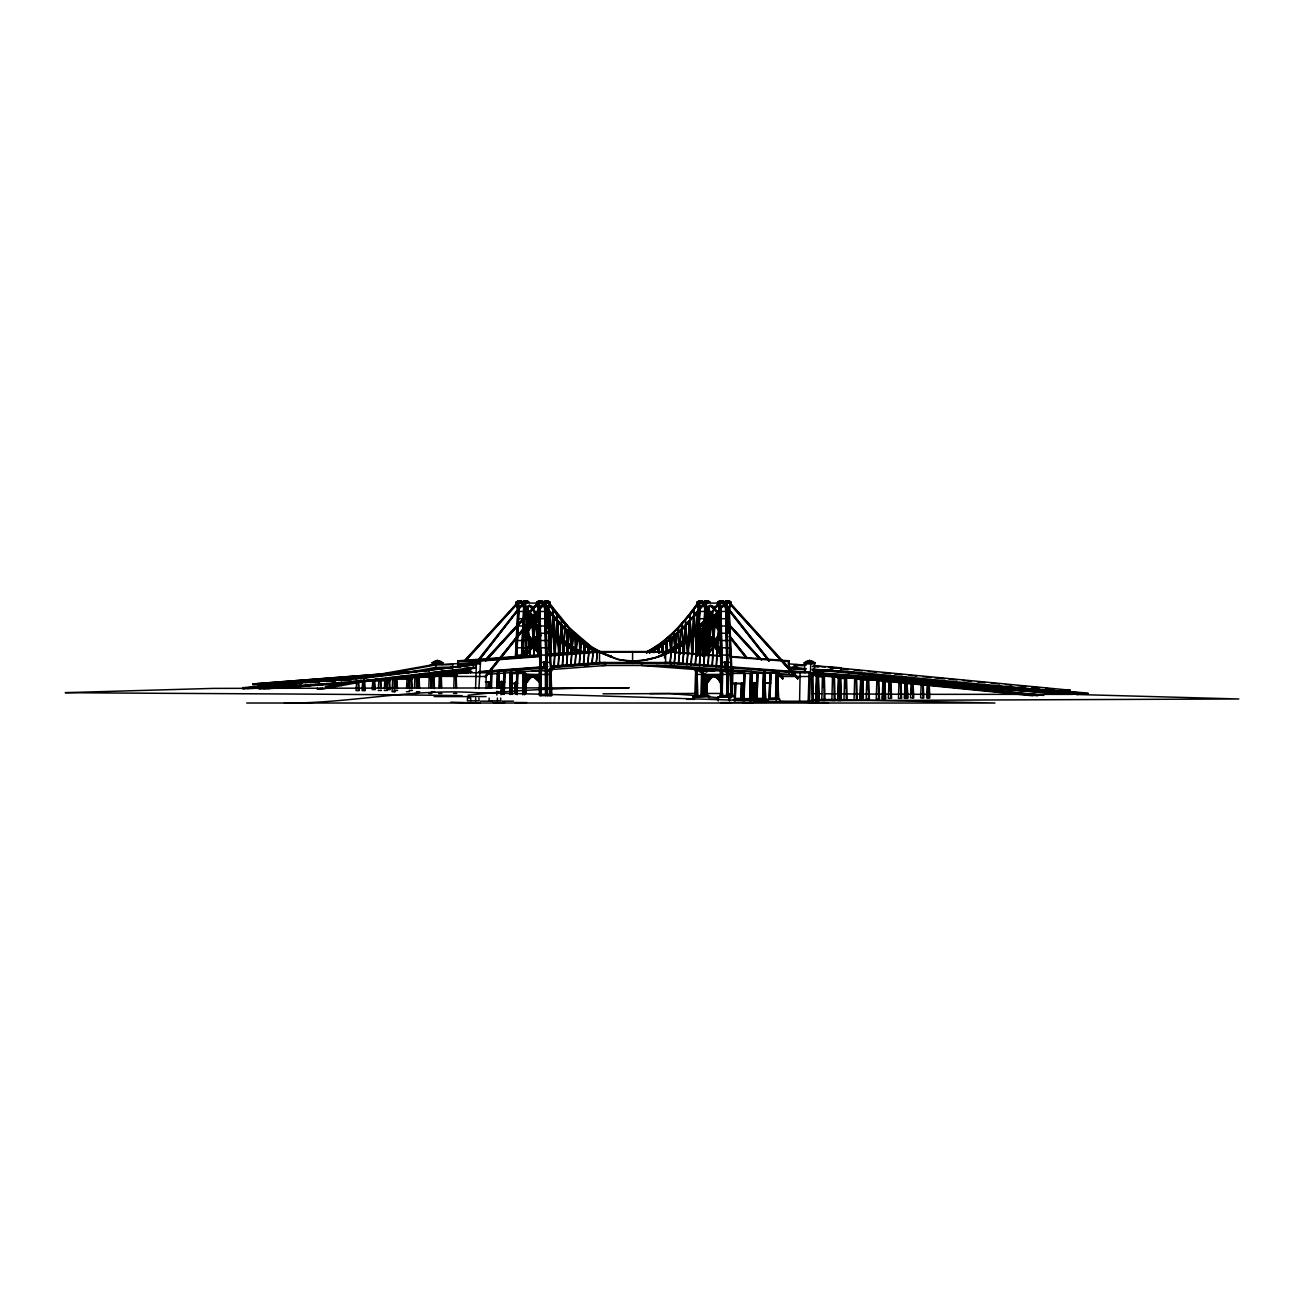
<?xml version="1.0" encoding="UTF-8"?>
<svg xmlns="http://www.w3.org/2000/svg" width="1304" height="1304" viewBox="0 0 1304 1304"><rect width="100%" height="100%" fill="white"/><g stroke="black" fill="none" stroke-linecap="round" stroke-linejoin="round"><path stroke-width="1.5" d="M432.863 663.899L442.105 663.899L442.757 662.839L437.476 660.394L432.211 662.839L432.863 664.747L369.228 676.059M523.996 681.536L523.931 671.495M525.349 674.429L525.349 693.695L524.811 671.495L516.237 671.495M751.414 691.674L751.088 671.495M1071.855 693.043L1071.855 694.054L1062.059 694.054L1062.059 693.043M1066.965 693.043L1066.965 694.054L941.569 684.616M812.914 672.359L1087.96 693.043L1087.96 694.054L1078.147 694.054L1078.147 693.043L1070.062 692.44M458.307 671.756L458.307 672.75L458.307 671.756L472.015 671.756M455.145 673.402L463.197 672.75L463.197 671.756L418.894 675.293M389.57 679.025L468.103 672.75L468.103 671.756L389.57 678.031M600.59 663.491L600.606 662.497L671.495 662.497L803.036 672.196M364.223 680.606L364.223 681.601L280.148 688.186L280.148 687.192L364.223 680.606L475.993 667.24M476.123 664.747L364.37 678.113L364.37 681.601L350.825 682.22M641.552 663.491L641.535 665.48L714.576 670.973M665.578 663.491L665.659 651.544L598.895 651.544M804.943 672.782L804.291 662.839L809.556 660.394L814.837 662.839L814.185 672.782L795.147 672.782L795.261 671.756L795.277 674.787L671.495 665.48L671.495 662.497M728.48 616.906L728.431 608.169M718.488 605.512L719.678 611.462L729.376 611.462L729.409 608.169M464.273 670.305L464.257 671.299L464.257 670.305L470.353 669.848M440.98 671.299L469.244 671.299L469.261 670.305L452.113 670.435L452.113 674.51M816.614 700.867L816.891 675.048M816.695 700.444L816.956 678.748M822.873 686.637L822.987 676.776M838.798 700.444L839.075 676.776M845.041 688.153L845.171 678.439M860.982 699.792L861.259 678.439M861.292 683.899L861.064 699.042L860.135 699.042L860.787 680.101L859.858 679.009L869.67 679.009L868.741 680.101L862.172 680.101M867.209 689.572L867.356 680.101M883.167 699.042L883.444 680.101M439.709 687.518L439.888 675.602L438.405 674.51L457.085 674.51L456.156 675.602L438.405 675.211M533.76 654.657L534.51 612.244L534.151 654.657M696.597 654.657L697.363 612.244L696.988 654.657M883.46 685.464L883.248 698.357L882.319 698.357L883.525 681.78L882.042 680.688L887.6 680.688M889.377 690.99L889.54 681.78M905.351 698.357L905.628 681.78M407.418 687.615L407.5 683.54M417.508 687.615L417.704 677.428L416.22 676.336L486.099 676.499L487.386 672.782L487.386 671.788L478.438 671.788M525.137 656.124L525.675 628.349M526.49 611.462L525.642 655.064L516.645 655.064L518.601 606.523M526.115 655.879L527.077 606.523M541.03 635.635L526.164 655.325L539.97 636.173M538.959 615.586L526.93 631.527L526.572 634.119L540.867 652.293M539.546 628.332L526.995 612.391L539.791 629.865M526.506 655.879L527.468 606.523M537.851 654.804L538.78 616.221L530.875 606.001M538.242 654.804L538.976 617.411M550.696 654.217L550.761 650.337M550.842 646.458L551.543 630.94L551.087 654.217M554.933 652.978L555.683 634.722L555.325 652.978M559.302 654.771L560.003 638.65L559.693 654.771M563.605 653.353L563.719 647.566M563.996 653.353L563.817 641.78M567.794 654.51L567.973 644.828L568.218 652.571M571.82 653.092L571.934 647.501L572.212 653.092M658.716 653.092L658.83 647.501L659.107 653.092M662.725 652.571L663.263 644.828L663.117 652.571M666.931 653.353L667.143 641.78L667.355 651.429M671.544 652.75L671.804 638.65L671.152 652.75L669.702 636.629L670.582 650.81M675.553 652.978L676.287 634.722L675.945 652.978M679.775 652.277L680.59 630.94L680.134 654.217M683.932 654.119L684.861 626.735L684.323 654.119M688.104 654.152L689.115 622.122L688.479 654.152M692.408 654.804L692.636 642.986M692.701 639.058L693.516 617.411L692.783 654.804M706.458 636.287L706.931 612.472M706.654 636.89L707.143 611.462M706.589 655.064L707.436 611.462M707.061 655.879L708.023 606.523M707.485 653.858L707.795 637.705M707.958 629.62L708.414 606.523M905.644 687.045L905.432 697.884L904.503 697.884L905.155 683.443L904.226 682.351M911.545 692.473L911.724 683.443M927.535 697.884L927.812 683.443M385.202 688.577L385.348 682.937M395.291 688.577L395.519 679.188L394.036 678.096L412.716 678.096L411.787 679.188L394.965 679.188L394.427 688.577M488.103 688.333L488.429 681.78M488.397 688.316L488.56 682.22M488.853 688.333L488.935 682.171L489.766 682.171L489.897 687.224L488.804 687.224M489.147 688.316L489.293 682.22M490.483 688.007L490.858 673.793M490.777 687.99L491.152 673.793M491.217 688.007L491.526 673.451M491.51 687.99L491.755 673.712M496.84 695.048L496.938 691.169M496.873 688.007L497.394 673.712M497.166 687.99L497.606 671.772M498.324 687.99L498.258 671.772M497.623 688.007L498.046 671.772M497.916 687.99L498.34 671.772M500.948 693.728L501.258 681.552M501.062 694.771L501.16 690.892M501.388 687.615L501.421 681.193M501.681 693.728L502.007 681.552M501.975 693.712L502.301 681.536M503.262 694.413L503.849 672.082M503.556 694.396L504.143 672.082L503.719 682.171L498.258 682.171M504.11 687.224L504.518 672.082M503.996 694.413L504.746 672.082M504.306 694.396L504.892 672.082M509.652 694.413L510.239 672.082M509.831 693.418L510.386 672.082M509.945 694.396L510.532 672.082M510.402 694.413L510.989 672.082M510.695 694.396L511.282 672.082L511.608 687.224L510.516 687.224M516.254 693.728L516.791 673.434M516.547 693.712L517.085 673.434M517.003 693.728L517.525 673.434M517.117 694.771L517.835 673.434M522.643 693.728L523.181 673.434M522.774 694.771L523.474 673.434M523.393 693.728L523.931 673.434M523.686 693.712L524.224 673.434M721.65 695.749L721.748 691.691M728.284 697.754L728.398 693.712M728.724 697.787L728.757 693.598M729.017 697.754L729.132 693.712M734.902 683.361L734.771 699.58M734.837 697.542L735.212 683.361M735.815 682.921L735.228 699.596L735.57 683.296L736.401 683.296M741.471 682.921L740.868 699.596L741.601 683.361M741.976 683.296L741.568 698.422L743.198 698.422L742.791 683.296L741.976 683.296L741.617 699.596L733.418 699.498L741.911 699.58L742.335 683.361M744.095 673.434L743.247 699.808L744.242 673.434M744.682 673.434L743.997 699.808L744.975 673.434M750.338 673.434L749.653 699.808L753.728 699.71L753.728 702.53L742.188 702.53M749.947 699.792L750.631 673.434M753.728 699.71L742.188 699.71L750.387 699.808L751.088 673.434M751.381 673.434L750.387 699.808M754.25 682.986L753.81 699.221L757.901 699.107M754.119 699.188L754.397 682.53M756.401 682.986L756.825 699.221L746.361 699.107L754.56 699.221L754.918 682.921L755.733 682.921L756.141 698.047L752.147 698.047M755.277 682.97L754.56 699.221M756.89 673.223L756.19 699.596L757.184 673.223M757.771 673.223L756.939 699.596L757.917 673.223M763.427 673.223L762.579 699.596L766.67 699.498L766.67 702.318L755.13 702.318L755.13 699.498L766.67 699.498M762.889 699.58L763.573 673.223M755.13 699.498L763.329 699.596L764.014 671.267M769.979 672.831L769.132 699.221L770.126 672.831M770.566 672.831L769.865 699.221L770.86 672.831L770.045 698.047M776.222 672.831L775.521 699.221L779.613 699.107L779.613 701.927L768.072 701.927L768.072 699.107L779.613 699.107M775.815 699.188L776.516 672.831M768.072 699.107L776.271 699.221L776.956 672.831L777.803 699.221M777.249 672.831L776.271 699.221M816.337 675.048L815.685 700.867L818.928 700.867L818.276 675.048L819.205 673.956L813.109 673.956M491.005 673.793L490.777 681.862L485.316 681.845M822.433 676.776L821.781 700.444L825.024 700.444L824.372 676.776L825.302 675.668L815.505 675.668L816.972 676.776L815.782 700.444L819.01 700.444L818.358 676.776M840.183 700.444L839.906 676.776L841.39 675.668L831.593 675.668L832.506 676.776L831.87 700.444L835.098 700.444L834.446 676.776M838.521 676.776L837.869 700.444L841.113 700.444L840.461 676.776L832.506 676.776M362.985 690.549L363.148 684.844M839.988 678.439L846.557 678.439L847.486 677.346L837.673 677.346L838.602 678.439L837.967 699.792L838.879 699.792M844.617 678.439L843.965 699.792L847.209 699.792L846.557 678.439M862.368 699.792L862.091 678.439L863.574 677.346L853.778 677.346L854.69 678.439L854.055 699.792L857.282 699.792L856.63 678.439M860.705 678.439L860.053 699.792L863.297 699.792L862.645 678.439L854.69 678.439M373.123 687.893L373.335 681.047L371.852 679.954M866.801 680.101L866.149 699.042L869.393 699.042L868.741 680.101M876.875 680.101L884.829 680.101L885.758 679.009L875.962 679.009L876.875 680.101L876.239 699.042L879.466 699.042L878.814 680.101M882.889 680.101L882.237 699.042L885.481 699.042L884.829 680.101M414.493 687.518L414.933 675.602L410.841 675.928M428.82 687.518L429.261 675.602M438.91 687.518L439.334 675.602M453.792 687.518L454.216 675.602M888.986 681.78L888.334 698.357L891.577 698.357L890.925 681.78L891.854 680.688L890.371 681.78L890.648 698.357M899.059 681.78L907.014 681.78L907.943 680.688L898.146 680.688L899.059 681.78L898.423 698.357L901.651 698.357L900.999 681.78M905.074 681.78L904.422 698.357L907.665 698.357L907.014 681.78M720.46 600.981L724.013 601.47L718.618 601.47L717.575 602.236L718.292 605.512L720.623 606.523L720.623 603.084L724.991 603.084C709.588 622.709 691.479 641.014 668.691 651.87L668.756 652.652C651.527 660.883 627.762 665.024 611.12 656.385M392.667 679.205L392.096 691.691L395.324 691.691M406.587 688.121L406.995 679.205M416.661 688.121L417.15 677.428L416.22 677.037M431.542 688.121L432.031 677.428M911.17 683.443L910.518 697.884L913.762 697.884L913.11 683.443L906.541 683.443M921.243 683.443L929.198 683.443L930.127 682.351L920.331 682.351L921.243 683.443L920.608 697.884L923.835 697.884L923.183 683.443M927.258 683.443L926.606 697.884L929.85 697.884L929.198 683.443M515.324 657.901L517.916 606.523M515.813 655.879L518.307 606.523M516.4 655.879L518.976 603.084L523.328 603.084L479.432 659.726M516.775 656.124L519.09 610.484M521.502 655.879L523.996 606.523M521.73 655.064L523.703 606.523M521.877 656.124L524.192 610.484M522.415 655.064L523.801 627.811M524.681 606.523L523.882 625.985L526.213 625.985M522.48 655.879L525.039 603.084L538.356 603.084M522.871 655.879L525.365 606.523M696.483 653.858L697.086 641.747M697.298 637.705L698.862 606.523M696.874 653.858L697.379 643.768M697.884 633.662L699.254 606.523M697.298 655.064L698.031 640.525M698.39 633.255L699.498 611.462M697.347 655.879L699.922 603.084L704.274 603.084M697.721 656.124L700.036 610.484M702.448 655.879L704.942 606.523M704.893 611.462L702.677 655.064L697.591 655.064M702.823 656.124L705.138 610.484M703.426 655.879L705.986 603.084L719.303 603.084M704.225 647.795L706.361 603.084M378.339 688.577L378.877 679.188M384.354 688.577L384.892 679.188M409.309 688.577L409.847 679.188M701.748 696.401L702.122 692.261M721.014 695.619L721.21 683.443L718.553 679.074L714.103 676.548C715.684 672.782 731.74 691.218 714.364 675.521C701.862 672.962 700.118 687.876 703.981 696.401M550.043 604.534C563.524 623.426 579.693 641.34 600.736 651.87L600.459 652.994L600.345 651.87L611.511 656.385C586.702 651.201 564.322 625.496 548.968 604.111M549.897 660.932L553.222 609.718L550.288 660.965M549.18 627.713L559.823 637.509L581.584 652.652L559.432 637.509L550.125 628.936M716.092 666.849L719.792 609.718L716.483 666.882M356.693 681.047L356.041 690.549L359.285 690.549L358.633 681.047M362.708 681.047L362.056 690.549L365.283 690.549L364.647 681.047M553.793 666.817L557.232 615.162L554.184 666.849M597.379 652.652L597.819 651.87C578.21 642.53 562.024 627.306 548.691 610.386M712.066 664.844L715.374 615.162L712.457 664.861M548.218 631.397L566.718 645.562L578.683 652.652L555.634 637.509L548.593 631.397M557.982 666.148L561.682 619.987L558.373 666.181M707.697 666.148L711.381 619.987L708.088 666.181M562.203 665.985L565.284 624.763L562.594 666.018M703.475 665.985L706.556 624.763L703.867 666.018M372.259 687.893L372.781 681.047L371.852 680.655M387.141 687.893L387.663 681.047M516.824 605.512L517.672 611.462L527.37 611.462L527.761 606.523L526.979 611.462M566.409 665.643L569.326 628.919L566.784 665.676M699.254 665.643L702.171 628.919L699.645 665.676M697.77 605.512L698.618 611.462L708.317 611.462L708.577 608.169M570.663 665.219L573.352 632.733L571.054 665.252M695.081 665.219L697.77 632.733L695.472 665.252M589.685 645.562L589.783 646.686L590.06 645.562L569.245 627.713L549.343 603.067L545.757 603.084L545.594 606.523L544.42 602.236L546.164 601.16L550.19 602.236L549.457 605.512L547.566 605.512M581.372 652.994L570.353 646.686L570.272 645.562M550.027 629.685C555.553 634.021 565.268 645.985 570.647 645.562M574.819 664.926L577.346 636.629L575.194 664.958M690.794 664.926L693.337 636.629L691.185 664.958M586.148 645.562L586.229 646.686L597.558 652.994M553.336 616.221L553.222 616.955C562.432 626.865 575.863 641.796 586.523 645.562L564.436 627.713L547.924 608.919M566.718 645.562L566.816 646.686L578.454 652.994M567.11 645.562L566.816 646.686L555.259 637.509M579.09 664.665L581.405 640.003L579.465 664.714M686.637 664.665L688.968 640.003L687.029 664.714M548.039 611.462L548.528 606.523L551.853 695.619L539.4 695.619L539.269 670.011L541.845 670.011M548.837 603.084L548.43 611.462L538.731 611.462L537.9 603.084L485.707 659.873M728.985 611.462L729.474 606.523M729.376 611.462L730.24 603.051L726.703 603.084L726.54 606.523L724.372 605.512L723.655 602.236L726.54 600.981L730.093 601.47L731.136 602.236L729.784 606.523M583.295 664.339L585.431 643.051L583.67 664.372M682.416 664.339L684.567 643.051L682.807 664.372M579.563 637.509L579.253 638.618L579.172 637.509M587.55 663.981L589.473 646.116L587.941 664.029M678.243 663.981L680.166 646.116L678.634 664.029M718.211 700.998L718.634 696.972M559.432 637.509L559.497 638.618L559.823 637.509M574.999 637.509L575.064 638.618L575.39 637.509M591.771 663.703L593.499 648.463L592.146 663.769M674.038 663.703L675.765 648.463L674.412 663.769M548.104 632.147L555.325 638.618L555.634 637.509M595.993 663.557L597.542 650.973L596.384 663.606M669.832 663.557L671.381 650.973L670.223 663.606M546.425 606.523L545.773 611.462L545.382 606.523M546.164 611.462L546.816 606.523M727.371 606.523L726.719 611.462L726.328 606.523M727.11 611.462L727.762 606.523M569.245 627.713L568.919 628.805L568.87 627.713M564.436 627.713L564.094 628.805L564.062 627.713M545.479 695.619L545.349 670.011L547.908 670.011L547.305 671.739L545.952 671.739M549.554 695.619L549.424 670.011L551.983 670.011L551.38 671.739L550.027 671.739M694.787 696.401L695.668 670.011M701.096 671.739L701.699 670.011L700.851 696.401M719.938 696.401L720.819 692.261L720.216 670.011L728.854 670.011L728.251 692.261L729.132 696.401M779.303 673.043L783.052 677.819L782.71 678.879L778.912 673.043M540.85 671.739L541.111 670.011L541.241 692.261L539.872 692.261M546.914 671.739L546.131 603.084M551.25 670.011L551.201 695.619M696.629 671.739L696.89 670.011M700.704 671.739L700.965 670.011M702.709 671.739L702.97 670.011M706.784 671.739L707.045 670.011M721.797 671.739L722.057 670.011M726.132 670.011L725.872 671.739L725.872 670.011M727.86 671.739L727.078 603.084M731.935 671.739L729.213 608.169M559.172 616.238L558.813 617.281L558.78 616.221M564.094 628.805L553.369 617.281L553.727 616.221M527.37 611.462L528.56 605.512M707.925 611.462L708.757 606.523M708.317 611.462L709.506 605.512M539.872 624.486L532.961 617.281L533.336 616.221L527.354 608.919M698.031 606.523L697.836 603.084L697.836 606.523L730.158 606.523L730.158 603.084L798.113 677.819L797.738 678.879L731.218 604.551M777.803 678.879L778.178 677.819M524.713 611.462L525.708 603.084M525.104 611.462L526.099 606.523M706.051 611.462L707.045 606.523M533.418 675.521L533.157 676.548C547.55 690.973 538.666 676.58 530.826 676.206L530.826 675.179L536.221 676.613L540.263 681.519L535.83 676.613L533.809 675.521L532.554 676.548L532.293 675.521L540.296 676.613L539.416 677.509L534.884 676.206L534.884 675.179M438.405 663.899L437.476 660.394L437.101 661.389M549.277 605.512L548.837 606.523M697.021 671.739L697.624 670.011L695.065 670.011L695.668 671.739L697.021 671.739L697.901 696.401M703.101 679.563L703.704 670.011M707.175 671.739L707.779 670.011L699.123 670.011L699.726 671.739L699.726 670.011M723.068 696.401L722.188 692.261L722.791 670.011M726.263 671.739L726.866 670.011M732.326 692.261L732.929 670.011L730.37 670.011L730.973 692.261L732.326 692.261L733.207 696.401M779.254 701.226L812.897 701.226L812.897 676.499L814.185 672.782M385.739 678.455L385.56 681.047L385.56 678.455M474.819 661.389L475.21 660.394L480.475 662.839L478.894 688.545M809.181 661.389L809.556 660.394L810.762 662.839L809.556 701.226M532.684 675.521C528.788 675.064 519.188 689.555 530.272 676.613L530.761 677.509L526.229 683.443L526.229 692.261L524.86 692.261L524.86 673.597M485.691 660.949L537.9 603.051M724.861 603.067L713.712 616.221L714.087 617.281L714.087 616.238M704.16 604.111L703.769 603.067L693.321 616.221L693.695 617.281L704.16 603.067C689.36 622.709 671.772 641.226 649.229 651.87L649.669 652.652L660.916 645.562M693.695 617.281L703.899 603.785C689.18 623.442 671.56 641.682 649.278 652.652M698.08 604.111L697.705 603.067L687.876 616.221L688.235 617.281L698.096 603.067C684.421 622.627 667.778 640.802 646.328 651.87L646.751 652.652L657.379 645.562L657.281 646.686L646.588 652.994M693.321 616.221L682.611 627.713L682.954 628.805L683.003 627.713M688.235 617.281L698.211 603.785L677.901 628.463L657.281 646.686L667.876 637.509M697.868 627.713L698.211 628.805L708.773 616.955L718.797 603.067L718.797 604.111L718.422 603.067C704.209 622.578 687.192 640.834 665.415 651.87L665.839 652.652L687.615 637.509L708.659 616.221M703.068 627.713L691.723 638.618L680.232 646.686L679.938 645.562L702.677 627.713L713.712 616.221M687.876 616.221L677.803 627.713L678.145 628.805L678.194 627.713M682.611 627.713L671.674 637.509L671.984 638.618L672.049 637.509M667.567 638.275L677.803 627.713M680.232 646.686L680.313 645.562M676.401 645.562L676.694 646.686L687.615 637.509M679.938 645.562L668.316 651.87C669.571 656.156 623.051 664.535 656.988 657.167L668.691 651.87M525.838 683.443L528.495 679.074L532.945 676.548M703.101 683.443L707.632 677.509L706.752 676.613L707.632 677.509M726.018 696.401L726.898 692.261L728.251 692.261M539.416 677.509L540.296 676.613M716.287 677.509C716.629 675.227 719.172 682.041 721.21 683.443M721.242 676.613L720.362 677.509L721.242 676.613L715.831 675.179L715.831 676.206L718.569 676.548M622.367 659.889C617.835 663.622 542.888 622.693 611.087 657.167M703.459 680.558C703.557 682.416 704.062 677.395 707.143 676.613M709.131 678.324L709.816 679.074L709.131 678.324C704.372 686.719 709.148 674.298 711.707 677.509L706.784 683.443L711.316 677.509L716.222 676.206L711.772 676.206L711.772 675.179M538.666 615.586L526.93 631.527M540.818 651.006L526.604 632.913L538.715 616.792M526.604 632.831L539.008 616.792M540.899 634.543L526.49 654.021M526.457 655.325L540.182 637.151M720.819 613.988L707.876 631.527M709.083 629.93L719.922 615.586M720.59 649.49L707.55 632.913L720.884 615.178M709.066 631.234L719.955 616.792M720.916 636.173L707.436 654.021M707.127 655.325L720.835 637.151M708.561 653.809L719.987 638.65M665.464 652.652C687.273 641.601 704.323 623.328 718.553 603.785L708.642 617.281L698.211 628.805M523.686 632.831L539.122 613.581L523.686 632.913L539.905 654.021L523.98 632.913M539.204 632.913L522.611 654.021L539.497 632.913L524.664 613.581L539.497 632.831M704.633 632.831L720.069 613.581L704.633 632.913L720.851 654.021L704.926 632.913M705.04 652.505L720.444 632.913L705.904 613.581M703.492 655.325L720.46 634.119L704.991 653.809M477.769 660.313L522.904 603.051L523.263 604.111M477.883 661.046L523.295 603.051M478.275 661.046L523.018 603.785M485.153 676.222L543.605 603.051L544.11 603.785L539.677 603.084L539.514 606.523L537.346 605.512L536.629 602.236L539.514 600.981L544.11 602.236M485.544 676.222L543.996 603.051M485.267 676.955L544.11 603.785L485.495 677.314M668.365 652.652C691.136 641.764 709.36 623.557 724.616 603.785L714.087 617.281M678.145 628.805L688.267 616.221M465.218 659.873L517.199 603.051L465.609 659.873M465.349 660.606L517.313 603.785L465.593 660.949M485.332 659.873L537.525 603.051L537.9 604.111M485.463 660.606L538.03 603.785L485.838 660.606M682.954 628.805L693.712 616.221M667.811 638.618L677.901 628.463M698.259 627.713L687.55 638.618L676.694 646.686M671.984 638.618L682.726 628.463M524.42 679.074L531.201 676.206L531.201 675.179L528.218 675.521L528.87 676.548L528.218 675.521M524.811 679.074L528.87 676.548M479.823 663.899L470.581 663.899L469.929 662.839L475.21 660.394L476.4 662.839L475.569 688.545M518.976 606.523L516.645 605.512L515.911 602.236L518.796 600.981L523.393 602.236M515.911 602.236L520.508 600.981L520.508 603.084M525.039 606.523L522.708 605.512L521.991 602.236L524.876 600.981L529.473 602.236M521.991 602.236L526.588 600.981L526.588 603.084M536.629 602.236L541.225 600.981L541.225 603.084M545.317 605.512L543.426 605.512L542.708 602.236L547.305 600.981L547.305 603.084M699.922 606.523L697.591 605.512L696.858 602.236L699.743 600.981L704.339 602.236M696.858 602.236L701.454 600.981L701.454 603.084M704.274 606.523L702.938 602.236L705.823 600.981L710.419 602.236L708.708 602.236M702.938 602.236L707.534 600.981L707.534 603.084M717.575 602.236L722.171 600.981L722.171 603.084M723.655 602.236L728.251 600.981L728.251 603.084M671.674 637.509L660.525 645.562L660.818 646.686L649.49 652.994M668.577 652.994L680.395 646.344L691.788 637.509M646.376 652.652L657.444 646.344L656.988 645.562M665.676 652.994L676.776 645.562M525.805 676.613L526.686 677.509L525.805 676.613L528.609 675.521M432.211 662.839L435.454 661.389L438.682 662.839L435.992 661.389L432.211 662.839L442.757 662.839L439.513 661.389M469.929 662.839L473.173 661.389L476.4 662.839L473.727 661.389L469.929 662.839L480.475 662.839L477.231 661.389M804.291 662.839L807.535 661.389L810.762 662.839L808.072 661.389L804.291 662.839L814.837 662.839L811.593 661.389M375.878 679.954L390.532 679.954L389.048 681.047L389.277 687.893M372.781 681.047L390.532 680.655M412.716 678.797L411.233 679.188L411.461 688.577M434.9 676.336L433.417 677.428L433.613 687.615M417.15 677.428L434.9 677.037M457.085 675.211L455.601 675.602L455.797 687.518M819.205 674.657L817.722 675.048L817.999 700.867M825.302 676.368L823.818 676.776L824.095 700.444M847.486 678.047L846.003 678.439L846.28 699.792M869.67 679.71L868.187 680.101L868.464 699.042M885.758 679.71L884.275 680.101L884.552 699.042M907.943 681.373L906.459 681.78L906.736 698.357M913.485 683.035L912.555 683.443L912.833 697.884M930.127 683.035L928.644 683.443L928.921 697.884M668.316 651.87L656.613 657.167M347.614 680.003L351.542 679.286M355.47 678.569L365.299 676.776M361.012 678.569L364.941 677.852M368.869 677.135L376.726 675.7M380.67 674.983L435.683 664.958L452.749 664.616L452.749 667.094M325.25 686.589L343.082 683.345M317.328 688.039L317.328 689.034L321.061 688.349M328.51 686.996L360.214 681.177M409.749 672.147L435.52 667.436L452.569 667.094M317.328 689.034L322.561 689.034L372.797 679.906M421.762 670.941L435.683 668.447L452.749 668.088M532.554 676.548L534.884 676.206M709.555 675.521L709.425 676.548L711.772 676.206M358.812 678.113L473.401 664.958L473.254 668.447L364.223 681.601L364.37 678.113L358.812 678.113L294.932 683.117L294.932 686.605M364.875 680.867L371.102 680.134M376.986 679.4L383.213 678.667M389.114 677.95L393.303 677.461M399.203 676.727L403.409 676.238M411.314 675.26L415.52 674.771M419.399 674.282L425.626 673.565M433.531 672.587L437.736 672.098M441.6 671.609L447.826 670.875M463.816 668.919L468.022 668.447L463.898 668.267M562.48 643.051L563.263 654.706M548.886 632.766L550.109 642.888M763.329 699.596L764.323 673.223L764.91 698.422L763.28 698.422M468.087 695.244C521.518 689.229 575.423 687.615 629.18 687.762L213.465 688.382L65.2 692.668C197.458 693.695 329.83 693.826 462.023 695.635M375.633 675.146L252.976 684.942L252.96 683.948L429.945 670.305M252.96 683.948L428.869 670.305L428.886 671.299L428.869 670.305M379.66 674.82L385.691 674.347M395.748 673.549L401.779 673.06M411.836 672.261L415.862 671.935M396.709 673.858L257.947 684.942L257.947 683.948M404.762 673.223L408.771 672.897M301.257 683.003L242.854 687.664L242.854 688.659L272.797 687.061M305.283 682.693L333.482 680.443M337.508 680.117L351.607 678.993M355.633 678.667L365.707 677.868M302.12 683.329L247.76 687.664L247.76 688.659L296.089 684.812M310.189 682.693L318.241 682.041M326.293 681.405L334.346 680.753M342.398 680.117L350.466 679.466M360.523 678.667L366.571 678.178M441.078 672.245L447.125 671.756M294.948 684.29L252.65 687.664L252.65 688.659M315.079 682.693L319.105 682.367M331.2 681.405L335.226 681.079M347.304 680.117L351.33 679.791M437.932 672.88L430.108 673.108L430.108 677.183M441.958 672.554L452.032 671.756L452.015 672.75L441.958 673.549M242.854 688.659L263 687.061M269.031 686.572L279.105 685.774M285.152 685.285L295.209 684.486M420.035 674.804L426.082 674.331M434.134 673.679L452.26 672.245M296.057 685.105L263.832 687.664L263.832 688.659L296.057 686.1M278.828 686.572L290.922 685.611M433.906 674.201L437.932 673.875M294.916 685.578L268.738 687.664L268.738 688.659L258.942 688.659L258.925 687.664M375.47 679.156L381.502 678.667M258.942 688.659L295.177 685.774M411.982 676.45L416.009 676.124M420.035 675.798L430.108 674.999M434.134 674.673L442.186 674.038M448.234 673.549L452.26 673.239M300.083 685.774L306.13 685.285M318.209 684.323L322.235 683.997M332.308 683.198L338.339 682.726M350.434 681.747L356.465 681.275M366.538 680.46L372.585 679.987M392.716 678.373L398.763 677.901M410.841 676.923L447.093 674.038M268.738 688.659L294.916 686.572M300.947 686.1L311.02 685.285M327.141 683.997L317.068 684.812L328.967 683.948M333.172 683.524L343.245 682.726M349.293 682.236L361.371 681.275M365.397 680.949L381.502 679.661M294.932 683.117L364.387 678.113M300.947 685.154L274.916 687.192L274.916 688.186L312.944 685.203L274.753 688.186L280.295 688.186M316.888 684.877L328.869 683.948M344.843 682.693L332.862 683.638L344.973 682.693M350.972 682.22L358.991 681.601M538.731 622.709L526.865 609.75L529.929 657.02M541.453 654.592L457.688 660.835L476.025 661.421L475.471 660.818L540.801 655.961M549 653.972L581.943 651.544L575.325 652.603M480.182 659.742L458.242 661.438M488.283 659.139L498.405 658.373M504.469 657.917L516.612 657.004M522.692 656.548L533.369 655.798M557.101 653.972L567.778 653.206M548.902 655.341L599.498 651.544L599.579 663.491M475.259 661.438L540.801 656.548M548.902 655.945L599.498 652.147M470.826 662.921L441.502 664.437M470.662 664.143L466.604 664.437L472.015 664.437M450.988 666.931L461.127 666.165M454.949 666.931L461.046 666.474M478.861 671.641L547.843 666.458M551.902 666.148L600.606 662.497M481.73 671.788L546.653 666.914M550.712 666.605L605.496 662.497L605.512 665.48L487.81 674.331M484.126 672.163L493.059 671.576M500.328 670.941L511.315 670.191M518.568 669.571L529.587 668.822M534.77 668.365L545.822 667.615M552.994 666.996L564.078 666.23M571.217 665.627L580.313 665.024M587.419 664.404L598.569 663.638M487.81 672.326L546.653 667.909M550.712 667.615L605.496 663.491L671.495 663.491L795.277 672.782M549.962 668.528L554.021 668.218M584.453 665.937L588.511 665.643M788.578 661.438L730.419 657.004M602.97 693.826L669.734 693.581L699.922 695.912M812.473 699.629L832.441 699.514M649.669 693.598L696.32 693.451M686.54 699.335L694.527 699.319M708.512 699.27L718.504 699.286M809.735 703.019L828.496 702.938C710.941 699.792 593.45 695.146 475.878 692.668C411.575 688.349 348.445 703.752 284.386 703.019M517.655 601.16L519.367 601.16M518.796 600.981L521.649 601.16M523.735 601.16L525.447 601.16M524.876 600.981L527.729 601.16M538.373 601.16L540.084 601.16M539.514 600.981L542.366 601.16M544.453 601.16L546.164 601.16M545.594 600.981L548.446 601.16M698.602 601.16L700.313 601.16M699.743 600.981L702.595 601.16M704.682 601.16L706.393 601.16M705.823 600.981L708.675 601.16M719.319 601.16L721.03 601.16M721.601 601.16L723.312 601.16M725.399 601.16L727.11 601.16M726.54 600.981L729.392 601.16M516.954 601.47L518.666 601.47M522.366 601.47L519.937 601.16M523.034 601.47L524.746 601.47M528.43 601.47L526.017 601.16M537.672 601.47L539.383 601.47M543.067 601.47L540.655 601.16M543.735 601.47L545.447 601.47M549.147 601.47L546.718 601.16M697.901 601.47L699.612 601.47M703.312 601.47L700.884 601.16M703.981 601.47L705.692 601.47M709.376 601.47L706.964 601.16M718.618 601.47L720.33 601.47M724.682 601.47L726.409 601.47M730.093 601.47L727.681 601.16M542.708 602.236L544.42 602.236M548.462 602.236L550.19 602.236M729.409 602.236L731.136 602.236M703.655 605.512L705.986 606.523M516.889 606.523L549.212 606.523L549.212 603.084M533.206 616.955L526.963 608.919M597.77 652.652L574.917 638.275L553.369 617.281L548.577 611.103M708.382 616.955L708.268 616.221M518.47 618.715L523.572 618.715M524.257 618.715L526.343 618.715M540.035 618.715L545.137 618.715M545.822 618.715L547.924 618.715M699.417 618.715L704.519 618.715M705.203 618.715L707.29 618.715M720.982 618.715L726.083 618.715M726.768 618.715L728.871 618.715M518.112 625.985L523.214 625.985M540.182 625.985L545.284 625.985M545.968 625.985L548.283 625.985M699.058 625.985L704.16 625.985M704.828 625.985L707.159 625.985M721.128 625.985L726.23 625.985M726.915 625.985L729.229 625.985M720.444 632.831L703.867 654.021M517.737 633.255L522.839 633.255M523.523 633.255L526.066 633.255M540.329 633.255L545.431 633.255M546.115 633.255L548.658 633.255M698.683 633.255L703.785 633.255M721.275 633.255L726.377 633.255M727.062 633.255L729.604 633.255M707.827 634.119L721.829 652.293M578.683 652.652L555.325 638.618M581.584 652.652L559.351 638.275L581.209 652.652M671.756 638.275L660.59 646.344M687.224 637.509L687.746 654.771M517.378 640.525L522.464 640.525M523.148 640.525L525.919 640.525M540.475 640.525L545.561 640.525M546.246 640.525L549.017 640.525M698.325 640.525L703.41 640.525M704.095 640.525L706.866 640.525M721.422 640.525L726.507 640.525M727.192 640.525L729.963 640.525M586.458 646.344L595.765 651.739M517.003 647.795L522.105 647.795M522.79 647.795L525.789 647.795M540.606 647.795L545.708 647.795M546.392 647.795L549.391 647.795M697.95 647.795L703.052 647.795M703.736 647.795L706.735 647.795M721.552 647.795L726.654 647.795M727.339 647.795L730.338 647.795M595.569 651.544L581.388 651.544L595.569 652.147M598.895 652.147L665.659 652.147M540.752 655.064L545.854 655.064M546.539 655.064L549.75 655.064M721.699 655.064L726.801 655.064M727.485 655.064L730.696 655.064M644.763 659.889L633.092 661.161L621.975 659.889M784.796 660.818L789.344 660.835L730.436 656.417M434.134 661.389L440.833 661.389M457.688 661.438L478.552 661.389M784.046 661.421L789.344 661.438M806.214 661.389L812.914 661.389M540.899 662.334L545.985 662.334L545.007 611.462M546.669 662.334L550.125 662.334M727.616 662.334L731.071 662.334M804.943 663.899L814.185 663.899M430.141 664.958L435.683 664.958L435.683 668.447L435.52 667.436M601.763 665.48L671.495 665.48M829.914 667.681L841.161 667.795L841.161 671.283L813.321 671.283M475.993 668.235L467.859 668.447M532.016 670.827L540.068 670.827L540.068 674.429L523.963 674.429M727.779 670.827L731.462 670.827L731.462 695.619M731.854 671.495L751.968 671.495L752.669 699.808L751.674 673.434M539.872 671.739L541.241 671.739M703.101 671.739L701.731 671.739L701.128 670.011M720.819 671.739L722.188 671.739M728.251 671.739L726.898 671.739L726.295 670.011M730.973 671.739L732.326 671.739M788.317 671.756L809.099 671.788L808.17 701.226M456.498 672.782L487.386 672.782M764.356 672.831L777.852 672.831L778.537 699.221L777.559 672.831M751.414 673.223L764.91 673.223L765.595 699.596L764.617 673.223M512.39 673.434L524.811 673.434M731.332 673.434L751.968 673.434M541.046 674.429L546.148 674.429M546.832 674.429L550.5 674.429M696.825 674.429L701.927 674.429M702.791 674.429L721.128 674.429M721.992 674.429L727.094 674.429M727.779 674.429L731.462 674.429M777.298 674.787L795.277 674.787M540.231 675.032L525.919 674.429M702.791 675.032L721.128 675.032L721.014 670.827M811.707 675.048L818.276 675.048M425.56 675.602L431.2 675.602L431.624 687.518M407.924 675.782L411.803 675.782L411.803 678.373L407.744 678.373M709.425 676.548L705.366 679.074L702.709 683.443L703.084 696.401M777.217 676.499L812.897 676.499M530.272 676.613L530.761 677.509M817.804 676.776L824.372 676.776M711.707 677.509L710.827 676.613M837.673 678.047L838.602 678.439M782.563 678.553L779.189 673.777M797.608 678.553L729.735 603.785L797.738 678.879M859.858 679.71L860.787 680.101M875.962 679.71L877.429 680.101M385.739 680.558L389.619 680.558L389.619 678.455L389.44 680.558M539.889 680.558L539.057 681.096M486.441 681.862L490.092 681.862M497.704 681.862L498.536 681.862M884.356 681.78L890.925 681.78M499.383 682.171L504.86 682.171M510.646 682.171L511.478 682.171M907.926 682.351L914.039 682.351M764.242 682.921L769.719 682.921M776.613 682.921L777.445 682.921M904.226 683.035L905.155 683.443M751.3 683.296L756.776 683.296M763.688 683.296L764.503 683.296M501.877 683.508L502.839 688.561M512.325 683.508L517.802 683.508M523.589 683.508L524.404 683.508L524.143 673.434M732.897 683.508L743.834 683.508M750.745 683.508L751.56 683.508M335.959 685.643L335.813 682.155M341.192 685.643L341.371 682.155M754.771 687.958L755.864 687.958M776.483 687.958L777.575 687.958M741.829 688.349L742.921 688.349M763.541 688.349L764.633 688.349M750.599 688.561L751.707 688.561M372.129 689.604L375.373 689.604M387.027 689.604L390.255 689.604M1070.258 694.25L1070.111 690.175L1059.891 689.783M378.225 690.452L381.469 690.452M384.24 690.452L387.467 690.452M394.313 690.452L397.557 690.452M409.212 690.452L412.439 690.452M406.424 691.691L409.652 691.691M416.498 691.691L419.741 691.691M431.396 691.691L434.623 691.691M497.443 691.935L498.796 691.935M510.386 692.261L511.738 692.261M545.952 692.261L547.305 692.261L547.778 695.619M550.027 692.261L551.38 692.261M695.668 692.261L697.021 692.261M701.731 692.261L703.101 692.261M706.018 696.401L705.138 692.261L703.769 692.261L703.769 674.054M705.806 692.261L707.175 692.261L708.056 696.401M720.819 692.261L722.188 692.261M754.641 693.011L756.01 693.011M776.353 693.011L777.706 693.011M741.699 693.386L743.068 693.386M763.41 693.386L764.78 693.386M414.281 693.467L417.508 693.467M428.608 693.467L431.836 693.467M438.682 693.467L441.926 693.467M453.58 693.467L456.807 693.467M501.6 693.598L502.969 693.598L502.871 690.24M523.312 693.598L524.681 693.598L524.452 685.203M750.468 693.598L751.837 693.598M695.195 695.619L707.648 695.619M720.346 695.619L732.799 695.619M434.151 696.581L486.099 696.581M906.818 697.884L907.747 697.884L907.095 683.443M769.833 698.047L777.852 698.047L777.184 672.831M735.407 698.422L741.047 698.422M757.102 698.422L762.758 698.422M884.634 698.357L885.563 698.357L884.911 681.78M743.948 698.651L751.968 698.651M862.449 699.042L863.378 699.042L862.726 680.101M742.856 699.58L743.883 699.596L743.459 683.361M840.265 699.792L841.194 699.792L840.542 678.439M480.377 701.177L491.918 701.177M502.089 701.177L513.629 701.177M733.418 702.318L744.959 702.318M493.319 702.53L504.86 702.53M515.031 702.53L526.572 702.53M720.476 702.53L732.017 702.53M246.733 703.019L994.952 703.019L834.446 699.498M558.666 616.955L559.057 616.955C621.014 682.448 550.793 611.478 548.837 603.785M713.842 616.955L714.217 616.955C708.333 623.247 697.281 635.635 691.413 637.509M702.791 628.463L702.677 627.713M752.163 673.206L757.624 673.223M511.478 673.418L516.938 673.434L516.661 683.508L511.201 683.508M765.366 682.921L770.827 682.921M752.424 683.296L756.076 683.296M732.196 683.508L743.133 683.508M706.426 693.451L722.612 693.467M929.084 694.331L1072.703 694.38M810.778 700.704L1238.8 698.977L1076.452 694.494M884.487 694.168L927.046 694.331M811.626 693.679L821.748 693.744M825.791 693.777L882.449 694.168M480.198 703.019L450.809 702.204M724.991 606.523L724.551 605.512M544.045 606.523L543.605 605.512M537.802 606.523L537.541 605.512M523.165 606.523L522.888 605.512M467.859 664.958L459.953 664.616L459.953 667.094M791.724 672.049L795.473 672.245M722.334 655.798L665.105 651.544L722.334 656.401M662.269 652.603L647.55 651.544L654.168 652.603M788.154 663.817L806.116 665.17M814.006 665.757L841.161 667.795M795.538 664.714L805.399 665.464M813.288 666.051L825.106 666.947M829.051 667.24L834.967 667.681M794.707 665.17L802.596 665.757M812.457 666.491L818.374 666.947M793.989 665.464L797.934 665.757M792.946 666.996L796.972 667.306M827.143 669.571L833.191 670.028M789.768 667.306L797.803 667.909M823.965 669.865L827.991 670.174L827.991 671.169M787.926 667.322L806.198 668.691M812.278 669.148L841.161 671.283M787.861 667.615L805.627 668.952M813.288 669.539L836.5 671.283M788.561 668.202L804.568 669.392M812.229 669.979L829.751 671.283M787.991 668.496L805.562 669.816M813.37 670.37L825.546 671.283M788.61 670.745L806.084 672.049M799.922 671.756L805.986 672.212M812.05 672.668L824.193 673.581M828.236 673.891L840.363 674.804M844.405 675.097L858.57 676.173M862.612 676.466L874.739 677.379M878.798 677.689L892.947 678.748M896.989 679.058L909.132 679.971M915.196 680.427L927.323 681.34M931.382 681.65L945.53 682.709M949.573 683.019L961.716 683.932M967.78 684.388L979.907 685.285M983.949 685.594L996.093 686.507M1000.135 686.817L1014.3 687.876M1018.342 688.186L1030.47 689.099M1036.533 689.555L1048.677 690.468M1052.719 690.761L1066.868 691.837M1070.926 692.131L1083.053 693.043L1083.053 694.054L929.361 682.481M813.223 673.125L823.329 673.891M827.372 674.184L835.473 674.804M843.558 675.407L855.685 676.32M861.765 676.776L875.913 677.836M879.956 678.145L892.099 679.058M896.141 679.368L910.29 680.427M914.349 680.737L922.433 681.34M932.539 682.106L944.683 683.019M948.725 683.312L960.852 684.225M966.916 684.682L979.059 685.594M983.102 685.904L997.267 686.963M1001.309 687.273L1013.436 688.186M1017.479 688.479L1031.643 689.555M1035.686 689.849L1045.792 690.615M1053.893 691.218L1066.02 692.131M812.914 673.353L1087.96 694.054M674.722 663.1L666.605 662.497L666.605 663.491M678.781 663.41L690.941 664.323M694.999 664.632L709.213 665.692M713.272 666.002L727.469 667.061M731.528 667.371L743.704 668.284M747.762 668.593L761.96 669.653M766.018 669.963L778.195 670.875M782.253 671.185L795.815 672.277M812.05 673.663L836.32 675.488M840.363 675.798L858.57 677.167M862.612 677.461L903.069 680.509M906.019 680.574L925.302 682.188M813.223 674.119L833.452 675.635M839.515 676.091L902.205 680.818M906.247 681.112L920.412 682.188M926.476 682.644L1078.147 694.054M853.761 677.379L857.804 677.689M940.722 683.932L946.785 684.388M958.929 685.285L962.971 685.594M975.099 686.507L979.141 686.817M993.306 687.876L997.348 688.186M1009.475 689.099L1015.555 689.555M1027.682 690.468L1031.725 690.761M1045.889 691.837L1049.932 692.131M819.059 675.032L901.977 681.275M906.035 681.568L922.205 682.791M928.269 683.247L1071.855 694.054M812.147 674.885L864.731 678.83M868.774 679.139L886.981 680.509M891.023 680.818L899.108 681.421M909.214 682.188L921.357 683.1M929.442 683.703L937.527 684.307M811.284 675.179L815.342 675.488M821.406 675.945L861.846 678.993M867.91 679.449L882.074 680.509M892.18 681.275L898.26 681.731M908.366 682.481L920.494 683.394M928.595 684.013L1062.059 694.054M656.515 665.48L727.518 670.81M731.577 671.12L743.753 672.033M751.87 672.652L762.009 673.402M756.825 699.221L756.108 682.97M751.626 699.792L751.3 673.434M836.223 667.795L1070.111 690.175M830.029 667.795L836.076 668.381M840.102 668.756L848.17 669.539M854.218 670.109L862.286 670.892M868.334 671.462L876.402 672.228M882.449 672.815L890.518 673.581M894.544 673.972L902.612 674.738M908.66 675.325L916.728 676.091M922.776 676.678L930.844 677.444M934.87 677.836L944.96 678.797M948.986 679.172L957.054 679.954M963.102 680.525L971.17 681.307M977.218 681.878L985.286 682.644M991.333 683.231L999.402 683.997M1005.449 684.584L1011.496 685.154M1017.544 685.741L1025.612 686.507M1031.66 687.094L1039.728 687.86M1045.775 688.43L1053.844 689.213M840.069 670.68L1047.829 690.549M1053.893 691.136L1059.94 691.707M1070.03 692.668L1074.056 693.06M836.271 670.859L840.298 671.25M850.387 672.212L854.413 672.603M864.503 673.565L868.545 673.956M876.614 674.722L880.64 675.113M890.73 676.075L894.756 676.466M904.846 677.428L908.888 677.819M918.961 678.781L923.004 679.156M1042.01 690.549L1046.053 690.941M836.027 671.283L997.527 686.719M1001.439 687.11L1013.648 688.251M1017.576 688.642L1031.79 689.995M1041.782 690.973L1078.115 694.429L1041.733 691.544M830.029 671.283L927.03 680.541M930.844 680.933L942.939 682.09M948.986 682.66L955.278 683.247M975.196 685.17L979.483 685.562M989.312 686.523L997.641 687.306M1005.449 688.072L1013.779 688.838M1023.591 689.8L1031.937 690.582M707.942 696.743L717.999 697.721M813.924 672.685L824.014 673.679M828.04 674.087L836.109 674.885M844.177 675.668L854.25 676.662M862.319 677.461L1043.803 695.391L863.378 678.064M812.979 673.092L823.052 674.087M827.095 674.478L831.121 674.885M843.215 676.075L851.284 676.874M817.95 674.087L832.066 675.472M840.135 676.271L1037.756 695.782M819.026 674.673L1032.768 695.782M811.039 661.389L814.837 662.839M476.693 661.389L480.475 662.839M438.975 661.389L442.757 662.839M720.851 676.613L718.439 675.521L718.178 676.548L720.753 677.509M539.905 676.613L537.492 675.521L537.232 676.548L539.807 677.509M579.09 638.275L589.995 646.344M548.495 632.147L555.553 638.275M549.082 628.463L559.726 638.275M533.336 616.221L538.845 621.975M537.085 620.541L539.84 623.41M539.742 624.143L526.832 609.636M712.261 606.05L720.509 615.015M730.126 625.48L761.699 659.873M711.886 606.05L718.748 613.516M729.735 625.48L761.324 659.873M710.761 605.284L720.378 615.749M729.995 626.213L760.199 659.107M710.191 605.252L720.167 616.107M729.621 626.213L759.971 659.449M707.241 607.827L718.667 622.138M730.11 636.45L746.621 657.134M706.849 607.827L719.563 623.736M729.718 636.45L746.247 657.134M707.127 608.561L718.569 622.872M729.995 637.183L746.524 657.868M707.942 610.207L719.449 624.469M729.132 636.727L746.589 658.585M547.794 609.636L553.613 616.955M727.909 607.827L769.262 660.313M728.773 609.408L768.887 660.313M727.795 608.561L769.164 661.046M728.659 610.142L768.773 661.046M778.798 673.777L782.71 678.879M720.786 628.332L707.958 612.391L720.493 628.332M711.723 618.031L707.925 613.581L711.413 618.031M714.038 620.981L721.03 629.865M713.744 620.981L720.737 629.865M710.224 635.928L720.884 649.49M710.207 637.151L722.123 652.293M527.289 612.391L538.585 626.735M528.43 615.064L538.911 628.398M526.897 632.913L539.921 649.49M530.5 606.001L537.264 614.771M529.636 605.252L538.405 617.281L529.245 605.252M549.212 603.785L559.057 616.955M687.322 638.275L687.355 654.771M724.29 670.011L724.894 671.739M705.203 670.011L705.806 671.739L705.806 670.011M732.31 696.401L728.74 606.523M728.251 696.401L727.86 692.261M721.797 692.261L722.171 696.401M707.159 696.401L706.784 675.651M705.122 696.401L704.747 674.054M696.629 692.261L697.004 696.401M725.366 602.236L726.083 605.512M719.286 602.236L720.02 605.512M704.649 602.236L705.366 605.512M698.569 602.236L699.303 605.512M538.34 602.236L539.057 605.512M523.703 602.236L524.42 605.512M517.623 602.236L518.356 605.512M539.122 611.462L538.291 606.523L538.731 611.462M731.104 670.011L731.365 671.739M725.024 670.011L725.285 671.739M720.949 670.011L721.21 681.519M705.937 670.011L706.197 671.739M701.862 670.011L702.122 671.739M699.873 670.011L700.118 671.739M695.798 670.011L696.043 671.739M550.158 670.011L550.418 671.739M546.083 670.011L546.343 692.261M540.003 670.011L540.263 692.261M653.989 652.261L653.548 648.447L653.597 652.326M571.706 652.261L571.282 648.447L571.331 652.326M658.227 652.065L657.575 646.116L657.835 652.114M567.729 654.054L566.881 646.116L567.338 654.103M734.511 696.972L734.951 700.998M662.595 652.733L661.617 643.051L662.204 652.766M563.263 650.794L563.654 654.657M698.52 606.523L699.009 611.462M518.063 611.462L517.574 606.523L517.672 611.462M666.898 653.288L665.643 640.003L666.507 653.32M559.334 653.288L558.079 640.003L558.943 653.32M555.341 654.82L553.711 636.629L554.95 654.852M675.374 653.027L673.695 632.733L674.999 653.076M725.366 606.523L725.757 611.462M720.264 606.523L720.656 611.462M719.286 606.523L719.678 611.462M678.96 644.388L677.721 628.919L678.569 644.42M679.27 648.251L679.563 652.114M678.879 648.284L679.188 652.147M544.42 606.523L544.811 611.462M539.318 606.523L540.818 667.99M389.603 681.047L390.124 687.893M374.721 681.047L375.242 687.893M683.964 654.201L681.764 624.763L683.573 654.233M688.202 654.103L685.382 619.987L687.811 654.135M538.487 654.103L535.667 619.987L538.096 654.135M692.457 654.901L689.816 615.162L692.065 654.934M534.314 654.901L531.673 615.162L533.923 654.934M696.629 653.059L693.826 609.718L696.254 653.092M527.256 609.718L530.321 657.004M546.914 692.261L547.126 695.619M540.85 692.261L541.046 695.619L541.046 670.827L546.148 670.827L546.148 693.695M411.787 679.188L412.325 688.577M396.905 679.188L397.443 688.577M386.832 679.188L387.369 688.577M380.817 679.188L381.355 688.577M728.496 611.462L731.43 669.588L727.762 669.588L726.621 611.462M728.757 622.35L729.311 633.255M729.621 635.684L729.93 641.747M730.126 649.604L730.582 658.699M730.843 659.922L731.365 670.011M728.268 616.45L729.066 632.31M729.865 648.186L730.468 660.085M725.855 661.927L726.149 667.99M725.464 662.073L725.676 666.034M724.877 661.927L725.187 667.99M724.486 661.927L724.796 667.99M547.794 606.523L550.989 670.011M547.55 611.462L550.484 669.588L546.816 669.588L545.675 611.462M547.012 610.484L547.908 628.349M548.625 642.236L549.212 654.135M549.636 658.699L549.832 662.334M544.909 661.927L545.202 667.99M544.518 662.073L544.827 668.023M543.931 661.927L544.241 667.99M543.54 661.927L543.849 667.99M729.327 696.972L729.523 700.998M433.971 677.428L434.46 688.121M419.089 677.428L419.578 688.121M409.097 679.205L409.489 688.121M394.77 679.205L395.161 688.121M456.156 675.602L456.596 687.518M441.274 675.602L441.714 687.518M416.872 675.602L417.296 687.518M374.166 681.047L374.395 687.893M364.093 681.047L364.37 690.549M358.078 681.047L358.355 690.549M764.226 680.981L764.584 694.543M763.867 673.223L764.405 693.483M743.166 683.361L743.59 699.58M730.794 693.728L730.892 697.787M730.501 693.712L730.599 697.754M730.126 693.598L730.207 696.955M524.518 673.434L525.056 693.712L525.056 682.139M524.224 685.073L524.485 694.771M511.869 672.082L512.456 694.413M511.575 672.082L512.162 694.396M511.233 681.78L511.543 693.418M510.842 672.082L511.429 694.396M503.36 683.573L503.637 693.728M503.067 683.573L503.344 693.712M498.927 671.772L499.351 688.007M498.633 671.772L499.057 687.99M490.418 682.236L490.581 688.333M490.125 682.22L490.288 688.316M812.262 675.048L812.914 700.867L811.984 700.867L811.74 677.037M396.351 679.188L396.579 688.577M386.277 679.188L386.506 688.577M380.263 679.188L380.491 688.577M922.629 683.443L922.906 697.884M726.621 606.523L727.779 693.695M726.116 610.484L727.29 670.011M725.953 611.462L726.931 662.334L721.846 662.334L720.851 611.462M725.66 606.523L727.29 692.261M721.03 610.484L722.106 666.034M720.558 606.523L721.764 667.99M720.069 611.462L720.232 619.53M720.346 625.594L721.177 667.99M719.58 606.523L720.786 667.99M709.197 654.804L708.463 617.411L708.805 654.804M704.893 656.156L703.85 622.122L704.502 656.156M700.623 656.075L699.661 626.735L700.232 656.075M696.352 654.217L695.896 630.924L695.961 654.217M692.114 652.978L691.364 634.722L691.723 652.978M683.443 653.353L682.84 641.78L683.051 653.353M679.221 652.571L678.683 644.828L678.83 652.571M675.227 653.092L675.113 647.501L674.836 653.092M588.332 653.092L588.234 647.501L587.941 653.092M584.322 652.571L583.784 644.828L583.931 652.571M580.133 653.353L579.514 641.78L579.742 653.353M575.944 654.771L575.243 638.65L575.553 654.771M571.494 652.978L570.761 634.722L571.119 652.978M567.305 654.217L566.865 630.924L566.914 654.217M563.116 654.119L562.187 626.735L562.725 654.119M558.992 656.156L557.949 622.122L558.601 656.156M554.656 654.804L553.923 617.411L554.265 654.804M545.675 606.523L546.914 670.011M545.17 610.484L546.343 670.011M544.713 606.523L545.952 670.011M540.084 610.484L541.193 668.023M539.611 606.523L540.459 655.064M539.025 606.523L539.986 655.879M540.101 661.927L540.231 667.99M538.633 606.523L539.84 667.99M418.535 677.428L418.731 687.615M408.494 679.466L408.657 687.615M394.167 679.466L394.411 691.691M713.288 654.657L712.538 612.244L712.897 654.657M550.304 646.588L549.685 612.244L549.913 646.588M550.369 650.614L550.451 654.657M549.978 650.631L550.06 654.657M900.445 681.78L900.722 698.357M440.719 675.602L440.915 687.518M430.646 675.602L430.825 687.518M416.318 675.602L416.498 687.518M878.26 680.101L878.537 699.042M856.076 678.439L856.353 699.792M833.892 676.776L834.169 700.444M705.627 606.523L705.66 611.462L706.654 603.084M704.649 606.523L704.698 611.462M699.547 606.523L699.596 611.462M698.569 606.523L698.618 611.462M664.567 662.497L664.567 663.491M840.705 670.289L840.705 671.283M800.151 671.788L799.596 701.226M796.255 664.421L796.255 667.909M789.132 660.818L789.344 672.782M788.578 660.818L788.79 672.782M776.304 699.107L776.304 701.927M764.91 671.267L764.91 673.223M763.378 699.498L763.378 702.318M754.608 699.107L754.608 701.927M750.436 699.71L750.436 702.53M727.094 695.619L727.094 670.827L696.532 670.827L696.532 693.695M721.797 670.011L721.992 695.619M721.699 670.827L721.699 695.619M707.175 675.651L707.175 692.261M706.295 674.429L706.295 695.619M706.197 675.472L706.197 692.261M705.138 674.054L705.138 692.261M702.905 670.827L702.709 681.519M702.611 670.827L702.611 695.619M701.927 670.827L701.927 695.619M696.825 670.827L696.825 695.619M664.567 654.526L664.567 658.015M632.587 651.544L632.587 663.491M550.5 695.619L550.5 670.827L546.832 670.827L546.832 693.695M550.223 670.827L550.223 693.695M547.305 670.011L547.305 692.261M540.752 670.827L540.752 695.619M537.607 603.084L537.607 606.523M526.229 675.651L526.229 681.519M525.838 673.695L525.838 692.261M525.414 603.084L525.414 606.523M516.074 682.937L516.074 692.261L514.721 692.261L514.721 682.937M515.879 682.139L515.879 693.695M515.585 682.139L515.585 693.695M515.096 682.937L515.096 692.261M500.687 698.047L500.687 700.867L489.147 700.867L489.147 698.047M497.394 698.047L497.394 700.867M486.099 676.499L486.099 688.545M478.976 698.047L478.976 700.867L467.435 700.867L467.435 698.047L470.728 698.047L470.728 700.867M475.683 698.047L475.683 700.867M470.581 668.235L470.581 672.782M469.244 670.305L469.244 671.299M468.12 671.756L468.12 672.75M463.197 671.756L463.197 672.75M458.47 660.818L458.242 665.219M457.916 660.818L457.688 665.219M456.172 670.435L456.172 674.51M455.992 670.435L455.992 674.51M452.292 670.435L452.292 674.51M434.151 676.499L434.151 688.545M433.808 673.108L433.987 677.183L429.929 677.183L429.929 673.108M411.624 675.782L411.624 678.373M407.744 675.782L407.924 678.373M322.561 688.039L322.561 689.034M300.474 683.117L300.474 686.605M535.83 676.613L535.341 677.509L535.83 676.613M538.797 612.391L523.752 631.527L538.797 612.391M539.22 634.119L522.545 655.325L539.22 634.119M719.743 612.391L704.698 631.527L719.743 612.391M537.916 678.324L537.215 679.074L537.916 678.324M718.863 678.324L718.162 679.074L718.863 678.324M720.444 680.558L719.612 681.096L720.444 680.558M525.023 612.391L539.465 631.527L525.023 612.391M705.969 612.391L720.411 631.527L705.969 612.391M523.915 634.119L539.921 655.325L523.915 634.119M704.861 634.119L720.884 655.325L704.861 634.119M528.185 678.324L528.87 679.074L528.185 678.324M705.057 678.324L705.757 679.074L705.057 678.324M526.588 680.558L527.435 681.096L526.588 680.558M707.534 680.558L708.382 681.096L707.534 680.558M709.995 696.401L692.832 696.972L709.995 696.401M735.163 696.401L717.999 696.972L735.163 696.401M423.898 671.299L423.898 670.305L423.898 671.299"/></g></svg>
